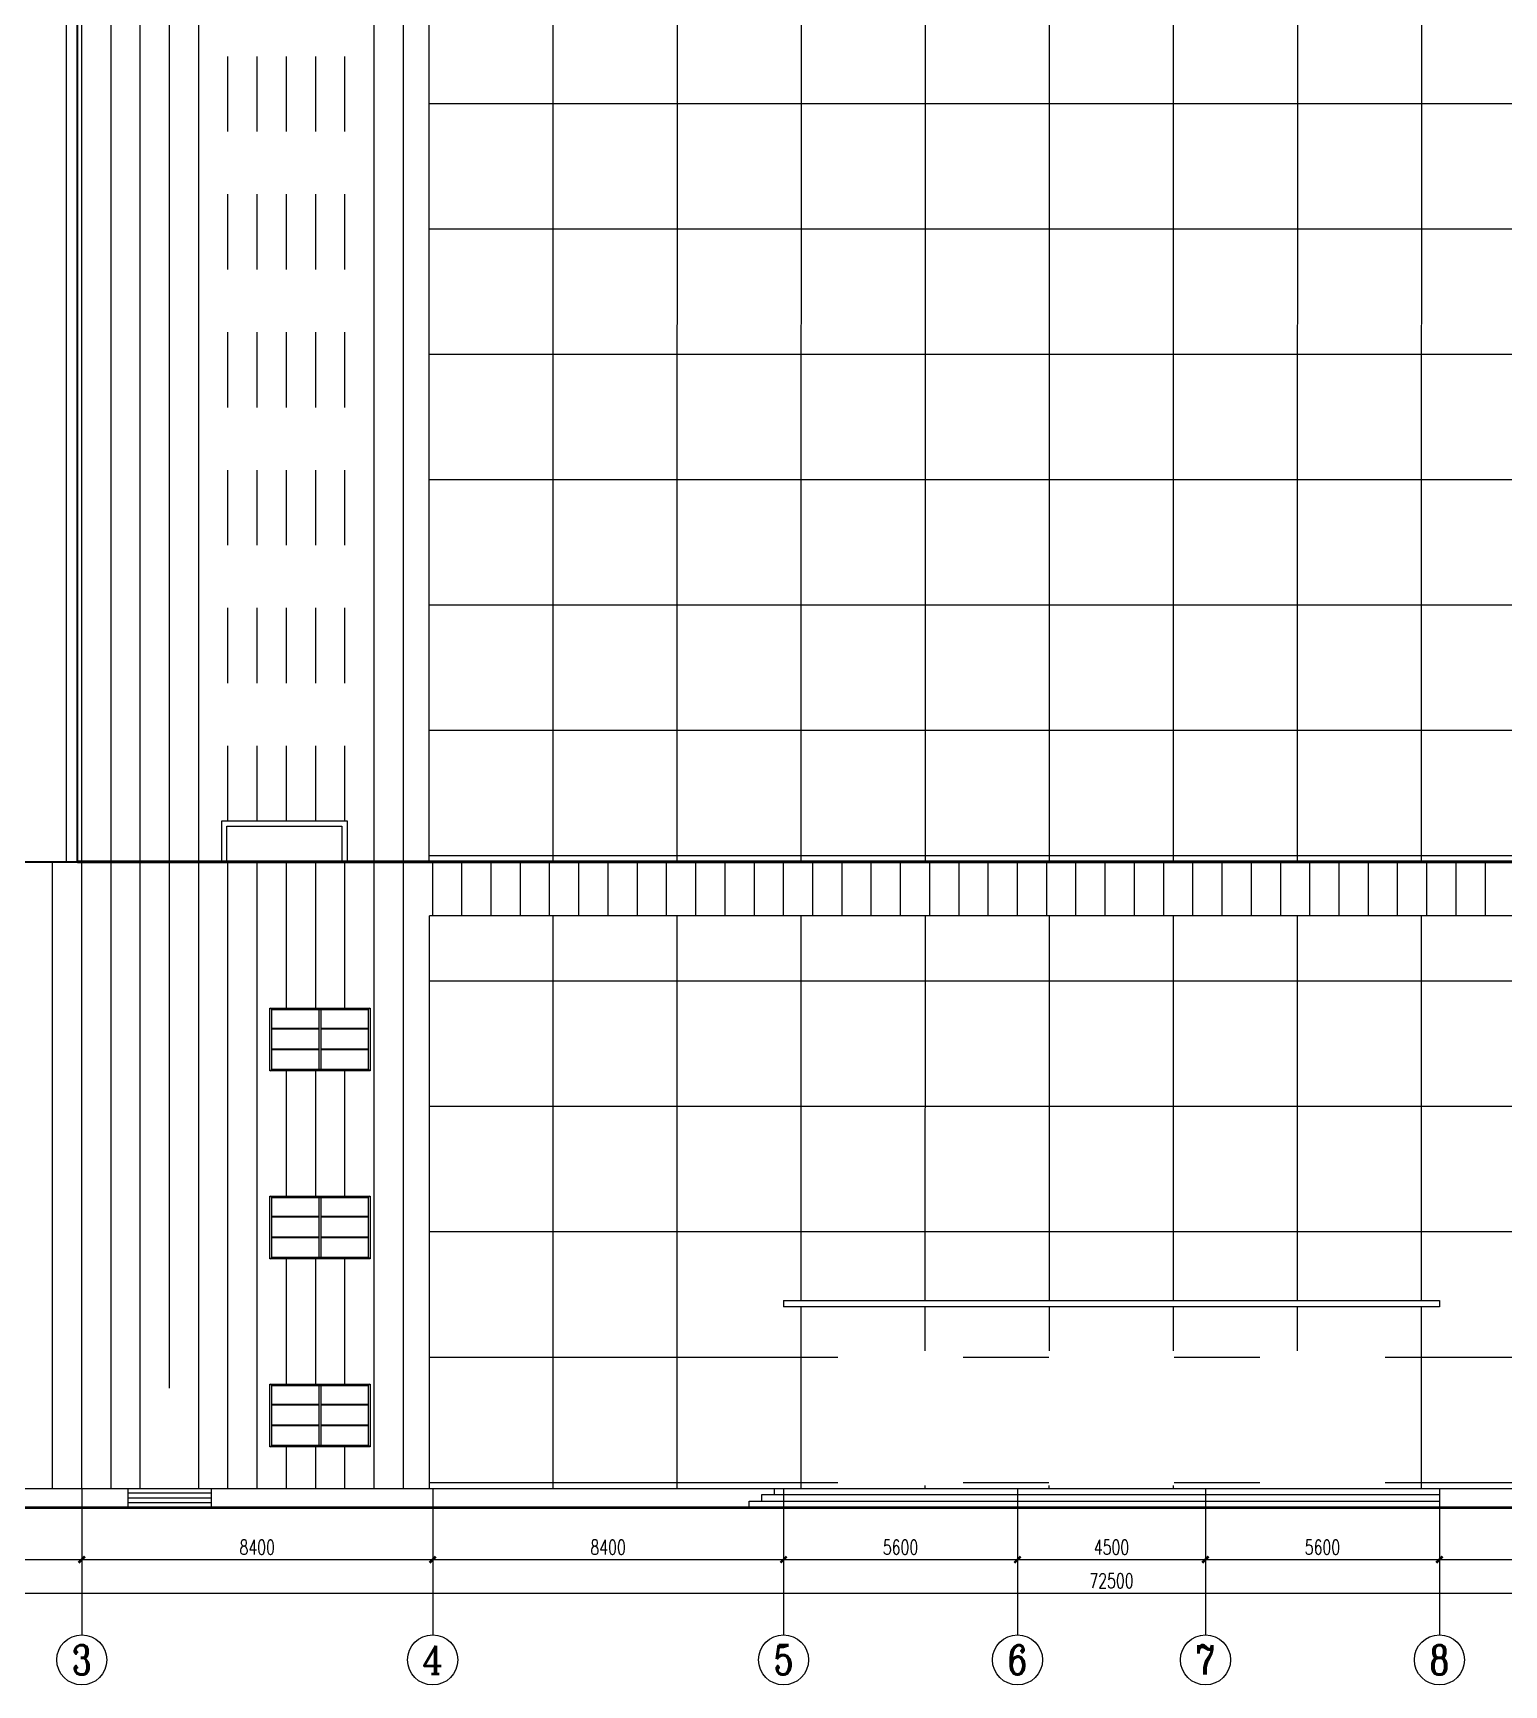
# Model space of a CAD drawing. Extents: x -22625 to 71925, y -4700 to 73800.
# Drawn here: x -1167 to 34046, y -4700 to 34840 of the extents above; entities that cross this region are included whole.
import ezdxf
from ezdxf.enums import TextEntityAlignment as Align

# ---------------------------------------------------------------- set-up
doc = ezdxf.new("R2010")
doc.units = 0
doc.header["$LTSCALE"] = 1000
doc.header["$MEASUREMENT"] = 0
for name, color, linetype in [('3T_GLASS', 5, 'Continuous'), ('AXIS', 3, 'Continuous'), ('AXIS_TEXT', 7, 'Continuous'), ('E_CURTWALL', 93, 'Continuous'), ('E_FLOOR', 4, 'Continuous'), ('E_LINE', 7, 'Continuous'), ('E_ROOF', 4, 'Continuous'), ('E_STAIR', 2, 'Continuous'), ('E_WINDOW', 4, 'Continuous')]:
    doc.layers.add(name, color=color, linetype=linetype)
doc.layers.add('DOTE', color=1, linetype='Continuous', plot=False)
doc.layers.add('outline', color=20, linetype='Continuous', lineweight=50)
doc.styles.add('_TCH_AXIS', font='COMPLEX', dxfattribs={"bigfont": 'GBCBIG'})
doc.styles.add('_TCH_DIM_T3', font='SIMPLEX', dxfattribs={"width": 0.705882, "bigfont": 'GBCBIG'})
doc.dimstyles.new('_TCH_ARCH&&100', dxfattribs={"dimtxt": 297.5, "dimasz": 100, "dimexe": 250, "dimexo": 300, "dimgap": 126.25, "dimtad": 1, "dimdec": 0, "dimzin": 0, "dimdsep": 46, "dimtxsty": '_TCH_DIM_T3', "dimblk": 'ARCHTICK', "dimcen": 0.09, "dimclrt": 7, "dimazin": 2, "dimtfac": 1, "dimtdec": 0, "dimtix": 1, "dimtmove": 2, "dimatfit": 3, "dimfxl": 1, "dimtolj": 1, "dimtzin": 0, "dimarcsym": 0})
pattern_1 = [(90, (0, 0), (-700, 4e-14), [])]

# ---------------------------------------------------------------- blocks, each defined once
blk = doc.blocks.new('*U3')
at = {"layer": 'E_WINDOW'}
for p, q in [((48, 1467), (0, 1500)), ((0, 1500), (2400, 1500)), ((0, 0), (0, 1500)), ((48, 1467), (2352, 1467)), ((48, 33), (48, 1467)), ((1176, 1466), (1176, 34)), ((1176, 1466), (1224, 1466)), ((1224, 1466), (1224, 34)), ((2400, 1500), (2352, 1467)), ((2352, 1467), (2352, 33)), ((2400, 1500), (2400, 0)), ((1176, 1013), (48, 1013)), ((48, 996), (48, 1013)), ((1176, 996), (48, 996)), ((2352, 1013), (1224, 1013)), ((2352, 996), (1224, 996)), ((2352, 1013), (2352, 996)), ((1176, 517), (48, 517)), ((48, 500), (48, 517)), ((1176, 500), (48, 500)), ((2352, 517), (1224, 517)), ((2352, 500), (1224, 500)), ((2352, 517), (2352, 500)), ((0, 0), (48, 33)), ((2400, 0), (0, 0)), ((2352, 33), (48, 33)), ((1224, 34), (1176, 34)), ((2400, 0), (2352, 33))]:
    blk.add_line(p, q, dxfattribs=at)
blk = doc.blocks.new('*U7')
at = {"layer": 'E_WINDOW'}
for p, q in [((48, 1467), (0, 1500)), ((0, 1500), (2400, 1500)), ((0, 0), (0, 1500)), ((48, 1467), (2352, 1467)), ((48, 33), (48, 1467)), ((1176, 1466), (1176, 34)), ((1176, 1466), (1224, 1466)), ((1224, 1466), (1224, 34)), ((2400, 1500), (2352, 1467)), ((2352, 1467), (2352, 33)), ((2400, 1500), (2400, 0)), ((1176, 1013), (48, 1013)), ((48, 996), (48, 1013)), ((1176, 996), (48, 996)), ((2352, 1013), (1224, 1013)), ((2352, 996), (1224, 996)), ((2352, 1013), (2352, 996)), ((1176, 517), (48, 517)), ((48, 500), (48, 517)), ((1176, 500), (48, 500)), ((2352, 517), (1224, 517)), ((2352, 500), (1224, 500)), ((2352, 517), (2352, 500)), ((0, 0), (48, 33)), ((2400, 0), (0, 0)), ((2352, 33), (48, 33)), ((1224, 34), (1176, 34)), ((2400, 0), (2352, 33))]:
    blk.add_line(p, q, dxfattribs=at)
blk = doc.blocks.new('*U13')
at = {"layer": 'E_WINDOW'}
for p, q in [((48, 1467), (0, 1500)), ((0, 1500), (2400, 1500)), ((0, 0), (0, 1500)), ((48, 1467), (2352, 1467)), ((48, 33), (48, 1467)), ((1176, 1466), (1176, 34)), ((1176, 1466), (1224, 1466)), ((1224, 1466), (1224, 34)), ((2400, 1500), (2352, 1467)), ((2352, 1467), (2352, 33)), ((2400, 1500), (2400, 0)), ((1176, 1013), (48, 1013)), ((48, 996), (48, 1013)), ((1176, 996), (48, 996)), ((2352, 1013), (1224, 1013)), ((2352, 996), (1224, 996)), ((2352, 1013), (2352, 996)), ((1176, 517), (48, 517)), ((48, 500), (48, 517)), ((1176, 500), (48, 500)), ((2352, 517), (1224, 517)), ((2352, 500), (1224, 500)), ((2352, 517), (2352, 500)), ((0, 0), (48, 33)), ((2400, 0), (0, 0)), ((2352, 33), (48, 33)), ((1224, 34), (1176, 34)), ((2400, 0), (2352, 33))]:
    blk.add_line(p, q, dxfattribs=at)
blk = doc.blocks.new('_ArchTick')
at = {"color": 0, "linetype": 'ByBlock', "const_width": 0.4}
blk.add_lwpolyline([(-0.5, -0.5), (0.5, 0.5)], dxfattribs=at)
blk = doc.blocks.new('*D57')
at = {"layer": 'AXIS', "color": 0, "lineweight": -2, "transparency": 16777216}
for p, q in [((-5800, -750), (-5800, -1950)), ((0, -750), (0, -1950)), ((-5800, -1700), (0, -1700))]:
    blk.add_line(p, q, dxfattribs=at)
at = {"layer": 'Defpoints', "color": 0, "transparency": 16777216}
for p in [(-5800, -450), (0, -450), (0, -1700)]:
    blk.add_point(p, dxfattribs=at)
at = {"layer": 'AXIS', "color": 0, "lineweight": -2, "transparency": 16777216, "xscale": 150, "yscale": 150, "zscale": 150, "rotation": 180}
blk.add_blockref('_ArchTick', (-5800, -1700), dxfattribs=at)
at = {"layer": 'AXIS', "color": 0, "lineweight": -2, "transparency": 16777216, "xscale": 150, "yscale": 150, "zscale": 150}
blk.add_blockref('_ArchTick', (0, -1700), dxfattribs=at)
at = {"layer": 'AXIS', "color": 7, "transparency": 16777216, "insert": (-2900, -1405), "char_height": 350, "attachment_point": 5, "style": '_TCH_DIM_T3'}
blk.add_mtext('\\A1;5800', dxfattribs=at)
blk = doc.blocks.new('*D58')
at = {"layer": 'AXIS', "color": 0, "lineweight": -2, "transparency": 16777216}
for p, q in [((0, -750), (0, -1950)), ((8400, -750), (8400, -1950)), ((0, -1700), (8400, -1700))]:
    blk.add_line(p, q, dxfattribs=at)
at = {"layer": 'Defpoints', "color": 0, "transparency": 16777216}
for p in [(0, -450), (8400, -450), (8400, -1700)]:
    blk.add_point(p, dxfattribs=at)
at = {"layer": 'AXIS', "color": 0, "lineweight": -2, "transparency": 16777216, "xscale": 150, "yscale": 150, "zscale": 150, "rotation": 180}
blk.add_blockref('_ArchTick', (0, -1700), dxfattribs=at)
at = {"layer": 'AXIS', "color": 0, "lineweight": -2, "transparency": 16777216, "xscale": 150, "yscale": 150, "zscale": 150}
blk.add_blockref('_ArchTick', (8400, -1700), dxfattribs=at)
at = {"layer": 'AXIS', "color": 7, "transparency": 16777216, "insert": (4200, -1405), "char_height": 350, "attachment_point": 5, "style": '_TCH_DIM_T3'}
blk.add_mtext('\\A1;8400', dxfattribs=at)
blk = doc.blocks.new('*D59')
at = {"layer": 'AXIS', "color": 0, "lineweight": -2, "transparency": 16777216}
for p, q in [((8400, -750), (8400, -1950)), ((16800, -750), (16800, -1950)), ((8400, -1700), (16800, -1700))]:
    blk.add_line(p, q, dxfattribs=at)
at = {"layer": 'Defpoints', "color": 0, "transparency": 16777216}
for p in [(8400, -450), (16800, -450), (16800, -1700)]:
    blk.add_point(p, dxfattribs=at)
at = {"layer": 'AXIS', "color": 0, "lineweight": -2, "transparency": 16777216, "xscale": 150, "yscale": 150, "zscale": 150, "rotation": 180}
blk.add_blockref('_ArchTick', (8400, -1700), dxfattribs=at)
at = {"layer": 'AXIS', "color": 0, "lineweight": -2, "transparency": 16777216, "xscale": 150, "yscale": 150, "zscale": 150}
blk.add_blockref('_ArchTick', (16800, -1700), dxfattribs=at)
at = {"layer": 'AXIS', "color": 7, "transparency": 16777216, "insert": (12600, -1405), "char_height": 350, "attachment_point": 5, "style": '_TCH_DIM_T3'}
blk.add_mtext('\\A1;8400', dxfattribs=at)
blk = doc.blocks.new('*D60')
at = {"layer": 'AXIS', "color": 0, "lineweight": -2, "transparency": 16777216}
for p, q in [((16800, -750), (16800, -1950)), ((22400, -750), (22400, -1950)), ((16800, -1700), (22400, -1700))]:
    blk.add_line(p, q, dxfattribs=at)
at = {"layer": 'Defpoints', "color": 0, "transparency": 16777216}
for p in [(16800, -450), (22400, -450), (22400, -1700)]:
    blk.add_point(p, dxfattribs=at)
at = {"layer": 'AXIS', "color": 0, "lineweight": -2, "transparency": 16777216, "xscale": 150, "yscale": 150, "zscale": 150, "rotation": 180}
blk.add_blockref('_ArchTick', (16800, -1700), dxfattribs=at)
at = {"layer": 'AXIS', "color": 0, "lineweight": -2, "transparency": 16777216, "xscale": 150, "yscale": 150, "zscale": 150}
blk.add_blockref('_ArchTick', (22400, -1700), dxfattribs=at)
at = {"layer": 'AXIS', "color": 7, "transparency": 16777216, "insert": (19600, -1405), "char_height": 350, "attachment_point": 5, "style": '_TCH_DIM_T3'}
blk.add_mtext('\\A1;5600', dxfattribs=at)
blk = doc.blocks.new('*D61')
at = {"layer": 'AXIS', "color": 0, "lineweight": -2, "transparency": 16777216}
for p, q in [((22400, -750), (22400, -1950)), ((26900, -750), (26900, -1950)), ((22400, -1700), (26900, -1700))]:
    blk.add_line(p, q, dxfattribs=at)
at = {"layer": 'Defpoints', "color": 0, "transparency": 16777216}
for p in [(22400, -450), (26900, -450), (26900, -1700)]:
    blk.add_point(p, dxfattribs=at)
at = {"layer": 'AXIS', "color": 0, "lineweight": -2, "transparency": 16777216, "xscale": 150, "yscale": 150, "zscale": 150, "rotation": 180}
blk.add_blockref('_ArchTick', (22400, -1700), dxfattribs=at)
at = {"layer": 'AXIS', "color": 0, "lineweight": -2, "transparency": 16777216, "xscale": 150, "yscale": 150, "zscale": 150}
blk.add_blockref('_ArchTick', (26900, -1700), dxfattribs=at)
at = {"layer": 'AXIS', "color": 7, "transparency": 16777216, "insert": (24650, -1405), "char_height": 350, "attachment_point": 5, "style": '_TCH_DIM_T3'}
blk.add_mtext('\\A1;4500', dxfattribs=at)
blk = doc.blocks.new('*D62')
at = {"layer": 'AXIS', "color": 0, "lineweight": -2, "transparency": 16777216}
for p, q in [((26900, -750), (26900, -1950)), ((32500, -750), (32500, -1950)), ((26900, -1700), (32500, -1700))]:
    blk.add_line(p, q, dxfattribs=at)
at = {"layer": 'Defpoints', "color": 0, "transparency": 16777216}
for p in [(26900, -450), (32500, -450), (32500, -1700)]:
    blk.add_point(p, dxfattribs=at)
at = {"layer": 'AXIS', "color": 0, "lineweight": -2, "transparency": 16777216, "xscale": 150, "yscale": 150, "zscale": 150, "rotation": 180}
blk.add_blockref('_ArchTick', (26900, -1700), dxfattribs=at)
at = {"layer": 'AXIS', "color": 0, "lineweight": -2, "transparency": 16777216, "xscale": 150, "yscale": 150, "zscale": 150}
blk.add_blockref('_ArchTick', (32500, -1700), dxfattribs=at)
at = {"layer": 'AXIS', "color": 7, "transparency": 16777216, "insert": (29700, -1405), "char_height": 350, "attachment_point": 5, "style": '_TCH_DIM_T3'}
blk.add_mtext('\\A1;5600', dxfattribs=at)
blk = doc.blocks.new('*D63')
at = {"layer": 'AXIS', "color": 0, "lineweight": -2, "transparency": 16777216}
for p, q in [((32500, -750), (32500, -1950)), ((40900, -750), (40900, -1950)), ((32500, -1700), (40900, -1700))]:
    blk.add_line(p, q, dxfattribs=at)
at = {"layer": 'Defpoints', "color": 0, "transparency": 16777216}
for p in [(32500, -450), (40900, -450), (40900, -1700)]:
    blk.add_point(p, dxfattribs=at)
at = {"layer": 'AXIS', "color": 0, "lineweight": -2, "transparency": 16777216, "xscale": 150, "yscale": 150, "zscale": 150, "rotation": 180}
blk.add_blockref('_ArchTick', (32500, -1700), dxfattribs=at)
at = {"layer": 'AXIS', "color": 0, "lineweight": -2, "transparency": 16777216, "xscale": 150, "yscale": 150, "zscale": 150}
blk.add_blockref('_ArchTick', (40900, -1700), dxfattribs=at)
at = {"layer": 'AXIS', "color": 7, "transparency": 16777216, "insert": (36700, -1405), "char_height": 350, "attachment_point": 5, "style": '_TCH_DIM_T3'}
blk.add_mtext('\\A1;8400', dxfattribs=at)
blk = doc.blocks.new('*D67')
at = {"layer": 'AXIS', "color": 0, "lineweight": -2, "transparency": 16777216}
for p, q in [((-11600, -750), (-11600, -2750)), ((60900, -750), (60900, -2750)), ((-11600, -2500), (60900, -2500))]:
    blk.add_line(p, q, dxfattribs=at)
at = {"layer": 'Defpoints', "color": 0, "transparency": 16777216}
for p in [(-11600, -450), (60900, -450), (60900, -2500)]:
    blk.add_point(p, dxfattribs=at)
at = {"layer": 'AXIS', "color": 0, "lineweight": -2, "transparency": 16777216, "xscale": 150, "yscale": 150, "zscale": 150, "rotation": 180}
blk.add_blockref('_ArchTick', (-11600, -2500), dxfattribs=at)
at = {"layer": 'AXIS', "color": 0, "lineweight": -2, "transparency": 16777216, "xscale": 150, "yscale": 150, "zscale": 150}
blk.add_blockref('_ArchTick', (60900, -2500), dxfattribs=at)
at = {"layer": 'AXIS', "color": 7, "transparency": 16777216, "insert": (24650, -2205), "char_height": 350, "attachment_point": 5, "style": '_TCH_DIM_T3'}
blk.add_mtext('\\A1;72500', dxfattribs=at)

msp = doc.modelspace()

# ---------------------------------------------------------------- hatches: boundary and pattern name
at = {"layer": '3T_GLASS'}
h = msp.add_hatch(dxfattribs=at)
h.set_pattern_fill('饰面砖', color=256, scale=350)
h.set_pattern_definition(pattern_1)
h.paths.add_polyline_path([(8314.9, 67800), (-100, 67800), (-100, 15000), (3350, 15000), (3350, 15980), (6350, 15980), (6350, 15000), (8314.9, 15000)])
h.paths.add_polyline_path([(3350, 44180), (3350, 45680), (6350, 45680), (6350, 44180)], flags=16)
h.paths.add_polyline_path([(3475, 44305), (3475, 45555), (6225, 45555), (6225, 44305)], flags=0)
h.paths.add_polyline_path([(3350, 42380), (6350, 42380), (6350, 40880), (3350, 40880)], flags=16)
h.paths.add_polyline_path([(3475, 42255), (6225, 42255), (6225, 41005), (3475, 41005)], flags=0)
h.paths.add_polyline_path([(3350, 47480), (3350, 48980), (6350, 48980), (6350, 47480)], flags=16)
h.paths.add_polyline_path([(3475, 47605), (3475, 48855), (6225, 48855), (6225, 47605)], flags=0)
h.paths.add_polyline_path([(3350, 39080), (6350, 39080), (6350, 37580), (3350, 37580)], flags=16)
h.paths.add_polyline_path([(3475, 38955), (6225, 38955), (6225, 37705), (3475, 37705)], flags=0)
h.paths.add_polyline_path([(3350, 50780), (3350, 52280), (6350, 52280), (6350, 50780)], flags=16)
h.paths.add_polyline_path([(3475, 50905), (3475, 52155), (6225, 52155), (6225, 50905)], flags=0)
h.paths.add_polyline_path([(3350, 35780), (6350, 35780), (6350, 34280), (3350, 34280)], flags=16)
h.paths.add_polyline_path([(3475, 35655), (6225, 35655), (6225, 34405), (3475, 34405)], flags=0)
h.paths.add_polyline_path([(3350, 54080), (3350, 55580), (6350, 55580), (6350, 54080)], flags=16)
h.paths.add_polyline_path([(3475, 54205), (3475, 55455), (6225, 55455), (6225, 54205)], flags=0)
h.paths.add_polyline_path([(3350, 32480), (6350, 32480), (6350, 30980), (3350, 30980)], flags=16)
h.paths.add_polyline_path([(3475, 32355), (6225, 32355), (6225, 31105), (3475, 31105)], flags=0)
h.paths.add_polyline_path([(3350, 57380), (3350, 58880), (6350, 58880), (6350, 57380)], flags=16)
h.paths.add_polyline_path([(3475, 57505), (3475, 58755), (6225, 58755), (6225, 57505)], flags=0)
h.paths.add_polyline_path([(3350, 29180), (6350, 29180), (6350, 27680), (3350, 27680)], flags=16)
h.paths.add_polyline_path([(3475, 29055), (6225, 29055), (6225, 27805), (3475, 27805)], flags=0)
h.paths.add_polyline_path([(3350, 60680), (3350, 62180), (6350, 62180), (6350, 60680)], flags=16)
h.paths.add_polyline_path([(3475, 60805), (3475, 62055), (6225, 62055), (6225, 60805)], flags=0)
h.paths.add_polyline_path([(3350, 25880), (6350, 25880), (6350, 24380), (3350, 24380)], flags=16)
h.paths.add_polyline_path([(3475, 25755), (6225, 25755), (6225, 24505), (3475, 24505)], flags=0)
h.paths.add_polyline_path([(3350, 63980), (3350, 65480), (6350, 65480), (6350, 63980)], flags=16)
h.paths.add_polyline_path([(3475, 64105), (3475, 65355), (6225, 65355), (6225, 64105)], flags=0)
h.paths.add_polyline_path([(3350, 22580), (6350, 22580), (6350, 21080), (3350, 21080)], flags=16)
h.paths.add_polyline_path([(3475, 22455), (6225, 22455), (6225, 21205), (3475, 21205)], flags=0)
h.paths.add_polyline_path([(3350, 19280), (6350, 19280), (6350, 17780), (3350, 17780)], flags=16)
h.paths.add_polyline_path([(3475, 19155), (6225, 19155), (6225, 17905), (3475, 17905)], flags=0)
h = msp.add_hatch(dxfattribs=at)
h.set_pattern_fill('饰面砖', color=256, scale=350)
h.set_pattern_definition(pattern_1)
h.paths.add_polyline_path([(61000, 15000), (49400, 15000), (-100, 15000), (-11700, 15000), (-11700, 0), (1500, 0), (1500, 2400.1), (2700, 2400.1), (2700, 0), (3100, 0), (8325, 0), (8325, 13711.4), (40975, 13706.6), (40975, 0), (46600, 0), (46600, 2400.1), (47800, 2400.1), (47800, 0), (48200, 0), (61000, 0)])
h.paths.add_polyline_path([(44800, 7000), (44800, 5500), (42400, 5500), (42400, 7000)], flags=16)
h.paths.add_polyline_path([(44752.1, 6966.6), (44752.1, 5533.4), (42447.9, 5533.4), (42447.9, 6966.6)], flags=0)
h.paths.add_polyline_path([(44751.8, 6495.9), (43624, 6495.9), (43624, 6017.1), (44751.8, 6017.1), (44751.8, 6000.4), (43624, 6000.4), (43624, 5533.8), (43576, 5533.8), (43576, 6000.4), (42448.2, 6000.4), (42448.2, 6017.1), (43576, 6017.1), (43576, 6495.9), (42448.2, 6495.9), (42448.2, 6512.6), (43576, 6512.6), (43576, 6966.4), (43624, 6966.4), (43624, 6512.6), (44751.8, 6512.6)], flags=0)
h.paths.add_polyline_path([(44800, 10000), (42400, 10000), (42400, 11500), (44800, 11500)], flags=16)
h.paths.add_polyline_path([(44752.1, 10033.4), (42447.9, 10033.4), (42447.9, 11466.6), (44752.1, 11466.6)], flags=0)
h.paths.add_polyline_path([(44751.8, 10500.4), (43624, 10500.4), (43624, 10033.8), (43576, 10033.8), (43576, 10500.4), (42448.2, 10500.4), (42448.2, 10517.1), (43576, 10517.1), (43576, 10995.9), (42448.2, 10995.9), (42448.2, 11012.6), (43576, 11012.6), (43576, 11466.4), (43624, 11466.4), (43624, 11012.6), (44751.8, 11012.6), (44751.8, 10995.9), (43624, 10995.9), (43624, 10517.1), (44751.8, 10517.1)], flags=0)
h.paths.add_polyline_path([(44800, 2500), (44800, 1000), (42400, 1000), (42400, 2500)], flags=16)
h.paths.add_polyline_path([(44752.1, 2466.6), (44752.1, 1033.4), (42447.9, 1033.4), (42447.9, 2466.6)], flags=0)
h.paths.add_polyline_path([(44751.8, 1995.9), (43624, 1995.9), (43624, 1517.1), (44751.8, 1517.1), (44751.8, 1500.4), (43624, 1500.4), (43624, 1033.8), (43576, 1033.8), (43576, 1500.4), (42448.2, 1500.4), (42448.2, 1517.1), (43576, 1517.1), (43576, 1995.9), (42448.2, 1995.9), (42448.2, 2012.6), (43576, 2012.6), (43576, 2466.4), (43624, 2466.4), (43624, 2012.6), (44751.8, 2012.6)], flags=0)
h.paths.add_polyline_path([(56800, 7000), (59200, 7000), (59200, 5500), (56800, 5500)], flags=16)
h.paths.add_polyline_path([(56847.9, 6966.6), (59152.1, 6966.6), (59152.1, 5533.4), (56847.9, 5533.4)], flags=0)
h.paths.add_polyline_path([(56800, 10000), (56800, 11500), (59200, 11500), (59200, 10000)], flags=16)
h.paths.add_polyline_path([(56847.9, 10033.4), (56847.9, 11466.6), (59152.1, 11466.6), (59152.1, 10033.4)], flags=0)
h.paths.add_polyline_path([(56848.2, 6512.6), (57976, 6512.6), (57976, 6966.4), (58024, 6966.4), (58024, 6512.6), (59151.8, 6512.6), (59151.8, 6495.9), (58024, 6495.9), (58024, 6017.1), (59151.8, 6017.1), (59151.8, 6000.4), (58024, 6000.4), (58024, 5533.8), (57976, 5533.8), (57976, 6000.4), (56848.2, 6000.4), (56848.2, 6017.1), (57976, 6017.1), (57976, 6495.9), (56848.2, 6495.9)], flags=0)
h.paths.add_polyline_path([(56848.2, 10500.4), (56848.2, 10517.1), (57976, 10517.1), (57976, 10995.9), (56848.2, 10995.9), (56848.2, 11012.6), (57976, 11012.6), (57976, 11466.4), (58024, 11466.4), (58024, 11012.6), (59151.8, 11012.6), (59151.8, 10995.9), (58024, 10995.9), (58024, 10517.1), (59151.8, 10517.1), (59151.8, 10500.4), (58024, 10500.4), (58024, 10033.8), (57976, 10033.8), (57976, 10500.4)], flags=0)
h.paths.add_polyline_path([(56800, 2500), (59200, 2500), (59200, 1000), (56800, 1000)], flags=16)
h.paths.add_polyline_path([(56847.9, 2466.6), (59152.1, 2466.6), (59152.1, 1033.4), (56847.9, 1033.4)], flags=0)
h.paths.add_polyline_path([(56848.2, 2012.6), (57976, 2012.6), (57976, 2466.4), (58024, 2466.4), (58024, 2012.6), (59151.8, 2012.6), (59151.8, 1995.9), (58024, 1995.9), (58024, 1517.1), (59151.8, 1517.1), (59151.8, 1500.4), (58024, 1500.4), (58024, 1033.8), (57976, 1033.8), (57976, 1500.4), (56848.2, 1500.4), (56848.2, 1517.1), (57976, 1517.1), (57976, 1995.9), (56848.2, 1995.9)], flags=0)
h.paths.add_polyline_path([(6900, 7000), (6900, 5500), (4500, 5500), (4500, 7000)], flags=16)
h.paths.add_polyline_path([(6852.1, 6966.6), (6852.1, 5533.4), (4547.9, 5533.4), (4547.9, 6966.6)], flags=0)
h.paths.add_polyline_path([(6900, 10000), (4500, 10000), (4500, 11500), (6900, 11500)], flags=16)
h.paths.add_polyline_path([(6852.1, 10033.4), (4547.9, 10033.4), (4547.9, 11466.6), (6852.1, 11466.6)], flags=0)
h.paths.add_polyline_path([(6851.8, 6495.9), (5724, 6495.9), (5724, 6017.1), (6851.8, 6017.1), (6851.8, 6000.4), (5724, 6000.4), (5724, 5533.8), (5676, 5533.8), (5676, 6000.4), (4548.2, 6000.4), (4548.2, 6017.1), (5676, 6017.1), (5676, 6495.9), (4548.2, 6495.9), (4548.2, 6512.6), (5676, 6512.6), (5676, 6966.4), (5724, 6966.4), (5724, 6512.6), (6851.8, 6512.6)], flags=0)
h.paths.add_polyline_path([(6851.8, 10500.4), (5724, 10500.4), (5724, 10033.8), (5676, 10033.8), (5676, 10500.4), (4548.2, 10500.4), (4548.2, 10517.1), (5676, 10517.1), (5676, 10995.9), (4548.2, 10995.9), (4548.2, 11012.6), (5676, 11012.6), (5676, 11466.4), (5724, 11466.4), (5724, 11012.6), (6851.8, 11012.6), (6851.8, 10995.9), (5724, 10995.9), (5724, 10517.1), (6851.8, 10517.1)], flags=0)
h.paths.add_polyline_path([(6900, 2500), (6900, 1000), (4500, 1000), (4500, 2500)], flags=16)
h.paths.add_polyline_path([(6852.1, 2466.6), (6852.1, 1033.4), (4547.9, 1033.4), (4547.9, 2466.6)], flags=0)
h.paths.add_polyline_path([(6851.8, 1995.9), (5724, 1995.9), (5724, 1517.1), (6851.8, 1517.1), (6851.8, 1500.4), (5724, 1500.4), (5724, 1033.8), (5676, 1033.8), (5676, 1500.4), (4548.2, 1500.4), (4548.2, 1517.1), (5676, 1517.1), (5676, 1995.9), (4548.2, 1995.9), (4548.2, 2012.6), (5676, 2012.6), (5676, 2466.4), (5724, 2466.4), (5724, 2012.6), (6851.8, 2012.6)], flags=0)

# ---------------------------------------------------------------- linework, layer by layer
msp.add_lwpolyline([(-100, 15000), (8314.9, 15000), (8314.9, 67800), (-100, 67800)], close=True)
at = {"layer": 'AXIS'}
for p, q in [((0, -1500), (0, -3500)), ((8400, -1500), (8400, -3500)), ((16800, -1500), (16800, -3500)), ((22400, -1500), (22400, -3500)), ((26900, -1500), (26900, -3500)), ((32500, -1500), (32500, -3500))]:
    msp.add_line(p, q, dxfattribs=at)
for centre in [(0, -4100), (8400, -4100), (16800, -4100), (22400, -4100), (26900, -4100), (32500, -4100)]:
    msp.add_circle(centre, 600, dxfattribs=at)
at = {"layer": 'DOTE'}
for p, q in [((0, 0), (0, -1500)), ((8400, 0), (8400, -1500)), ((16800, 0), (16800, -1500)), ((22400, 0), (22400, -1500)), ((26900, 0), (26900, -1500)), ((32500, 0), (32500, -1500))]:
    msp.add_line(p, q, dxfattribs=at)
at = {"layer": 'E_CURTWALL'}
for points in [[(-100, 66450), (-370, 66450), (-370, 63075), (-370, 15000)], [(11284.9, 15000), (11295.7, 66450)], [(14254.9, 15000), (14265.7, 66450)], [(17224.9, 15000), (17235.7, 66450)], [(20194.9, 15000), (20205.7, 66450)], [(23164.9, 15000), (23175.7, 66450)], [(26134.9, 15000), (26145.7, 66450)], [(29104.9, 15000), (29115.7, 66450)], [(32074.9, 15000), (32085.7, 66450)], [(8314.9, 15000), (8325, 63150)], [(8325, 33150), (40975, 33150)], [(8325, 30150), (40975, 30150)], [(8325, 27150), (40975, 27150)], [(8325, 24150), (40975, 24150)], [(8325, 21150), (40975, 21150)], [(8325, 18150), (40975, 18150)], [(8325, 15150), (40975, 15150)], [(8325, 0), (8325, 13710.1)], [(11281.7, 0), (11284.6, 13709.9)], [(14251.7, 0), (14254.6, 13709.7)], [(17222.7, 4500), (17224.6, 13709.5)], [(20192.7, 4500), (20194.6, 13709.3)], [(23162.7, 4500), (23164.6, 13709.1)], [(26132.7, 4500), (26134.6, 13708.9)], [(29102.7, 4500), (29104.6, 13708.7)], [(32072.7, 4500), (32074.6, 13708.5)], [(8325, 12150), (40975, 12150)], [(8325, 9150), (40975, 9150)], [(8325, 6150), (40975, 6150)], [(17221.7, 0), (17222.7, 4350)], [(20192.4, 3300), (20192.7, 4350)], [(23162.4, 3300), (23162.7, 4350)], [(26132.4, 3300), (26132.7, 4350)], [(29102.4, 3300), (29102.7, 4350)], [(32071.7, 0), (32072.7, 4350)], [(8325, 3150), (18100, 3150)], [(21100, 3150), (23150, 3150)], [(26150, 3150), (28200, 3150)], [(31200, 3150), (40975, 3150)], [(8325, 150), (18100, 150)], [(20191.7, 0), (20191.8, 75)], [(21100, 150), (23150, 150)], [(23161.7, 0), (23161.8, 75)], [(26131.7, 0), (26131.8, 75)], [(26150, 150), (28200, 150)], [(31200, 150), (40975, 150)]]:
    msp.add_lwpolyline(points, dxfattribs=at)
at = {"layer": 'E_FLOOR'}
msp.add_lwpolyline([(-11700, 0), (61000, 0)], dxfattribs=at)
at = {"layer": 'E_LINE'}
for p, q in [((-100, 63150), (-100, 15000)), ((61000, 15000), (-11700, 15000)), ((-11700, 0), (8325, 0)), ((-22605, -450), (71905, -450))]:
    msp.add_line(p, q, dxfattribs=at)
at = {"layer": 'E_LINE', "const_width": 40}
msp.add_lwpolyline([(-22605, -470), (71905, -470)], dxfattribs=at)
at = {"layer": 'E_ROOF'}
msp.add_line((40975, 13706.6), (8325, 13711.4), dxfattribs=at)
at = {"layer": 'E_STAIR'}
for p, q in [((16800, 4500), (32500, 4500)), ((16800, 4500), (16800, 4350)), ((32500, 4350), (16800, 4350)), ((32500, 4500), (32500, 4350)), ((1100, 0), (3100, 0)), ((1100, 0), (1100, -450)), ((16575, 0), (16575, -150)), ((16800, 0), (32500, 0)), ((16800, 0), (16800, -150)), ((32500, 0), (32500, -450)), ((32500, 0), (32500, -470)), ((3100, -112.5), (1100, -112.5)), ((3100, -225), (1100, -225)), ((3100, -337.5), (1100, -337.5)), ((3100, 0), (3100, -450))]:
    msp.add_line(p, q, dxfattribs=at)
for points in [[(15975, -450), (15975, -300), (32500, -300)], [(32500, -150), (16275, -150), (16275, -300)]]:
    msp.add_lwpolyline(points, dxfattribs=at)
at = {"layer": 'E_WINDOW'}
for points in [[(3350, 15000), (3350, 15980), (6350, 15980), (6350, 15000)], [(3475, 15000), (3475, 15855), (6225, 15855), (6225, 15000)]]:
    msp.add_lwpolyline(points, dxfattribs=at)
at = {"layer": 'outline'}
msp.add_line((-100, 15000), (49400, 15000), dxfattribs=at)
at = {"layer": 'outline', "lineweight": 35}
msp.add_lwpolyline([(-11700, -470), (-11700, 15000), (-100, 15000), (-100, 67800), (16550, 67800), (16550, 69600), (19700, 69600), (19700, 70742.1), (29600, 70800), (29600, 69600), (32750, 69600), (32750, 67800), (49400, 67800), (49400, 15000), (61000, 15000), (61000, -450), (-11700, -450)], dxfattribs=at)

# ---------------------------------------------------------------- block references
at = {"layer": 'E_WINDOW'}
for name, p in [('*U13', (4500, 10000)), ('*U7', (4500, 5500)), ('*U3', (4500, 1000))]:
    msp.add_blockref(name, p, dxfattribs=at)

# ---------------------------------------------------------------- texts
at = {"layer": 'AXIS_TEXT', "style": '_TCH_AXIS'}
for s, height, p, p2 in [('3', 698.9, (-233, -4449.5), (233, -4449.5)), ('4', 668.2, (8145.5, -4434.1), (8654.5, -4434.1)), ('5', 698.9, (16567, -4449.5), (17033, -4449.5)), ('6', 698.9, (22167, -4449.5), (22633, -4449.5)), ('7', 698.9, (26667, -4449.5), (27133, -4449.5)), ('8', 698.9, (32267, -4449.5), (32733, -4449.5))]:
    msp.add_text(s, height=height, dxfattribs=at).set_placement(p, p2, align=Align.FIT)

# ---------------------------------------------------------------- dimensions: what is measured, and where the dimension line sits
at = {"layer": 'AXIS'}
for p1, p2, distance, picture, middle in [((-11600, -450), (60900, -450), -2050, '*D67', (24650, -2205)), ((-5800, -450), (0, -450), -1250, '*D57', (-2900, -1405)), ((0, -450), (8400, -450), -1250, '*D58', (4200, -1405)), ((8400, -450), (16800, -450), -1250, '*D59', (12600, -1405)), ((16800, -450), (22400, -450), -1250, '*D60', (19600, -1405)), ((22400, -450), (26900, -450), -1250, '*D61', (24650, -1405)), ((26900, -450), (32500, -450), -1250, '*D62', (29700, -1405)), ((32500, -450), (40900, -450), -1250, '*D63', (36700, -1405))]:
    dim = msp.add_aligned_dim(p1=p1, p2=p2, distance=distance, dimstyle='_TCH_ARCH&&100', override={"dimtxt": 350, "dimasz": 150, "dimgap": 120}, dxfattribs=at)
    dim.commit()
    dim.dimension.update_dxf_attribs({"geometry": picture, "text_midpoint": middle})

doc.saveas('drawing.dxf')
